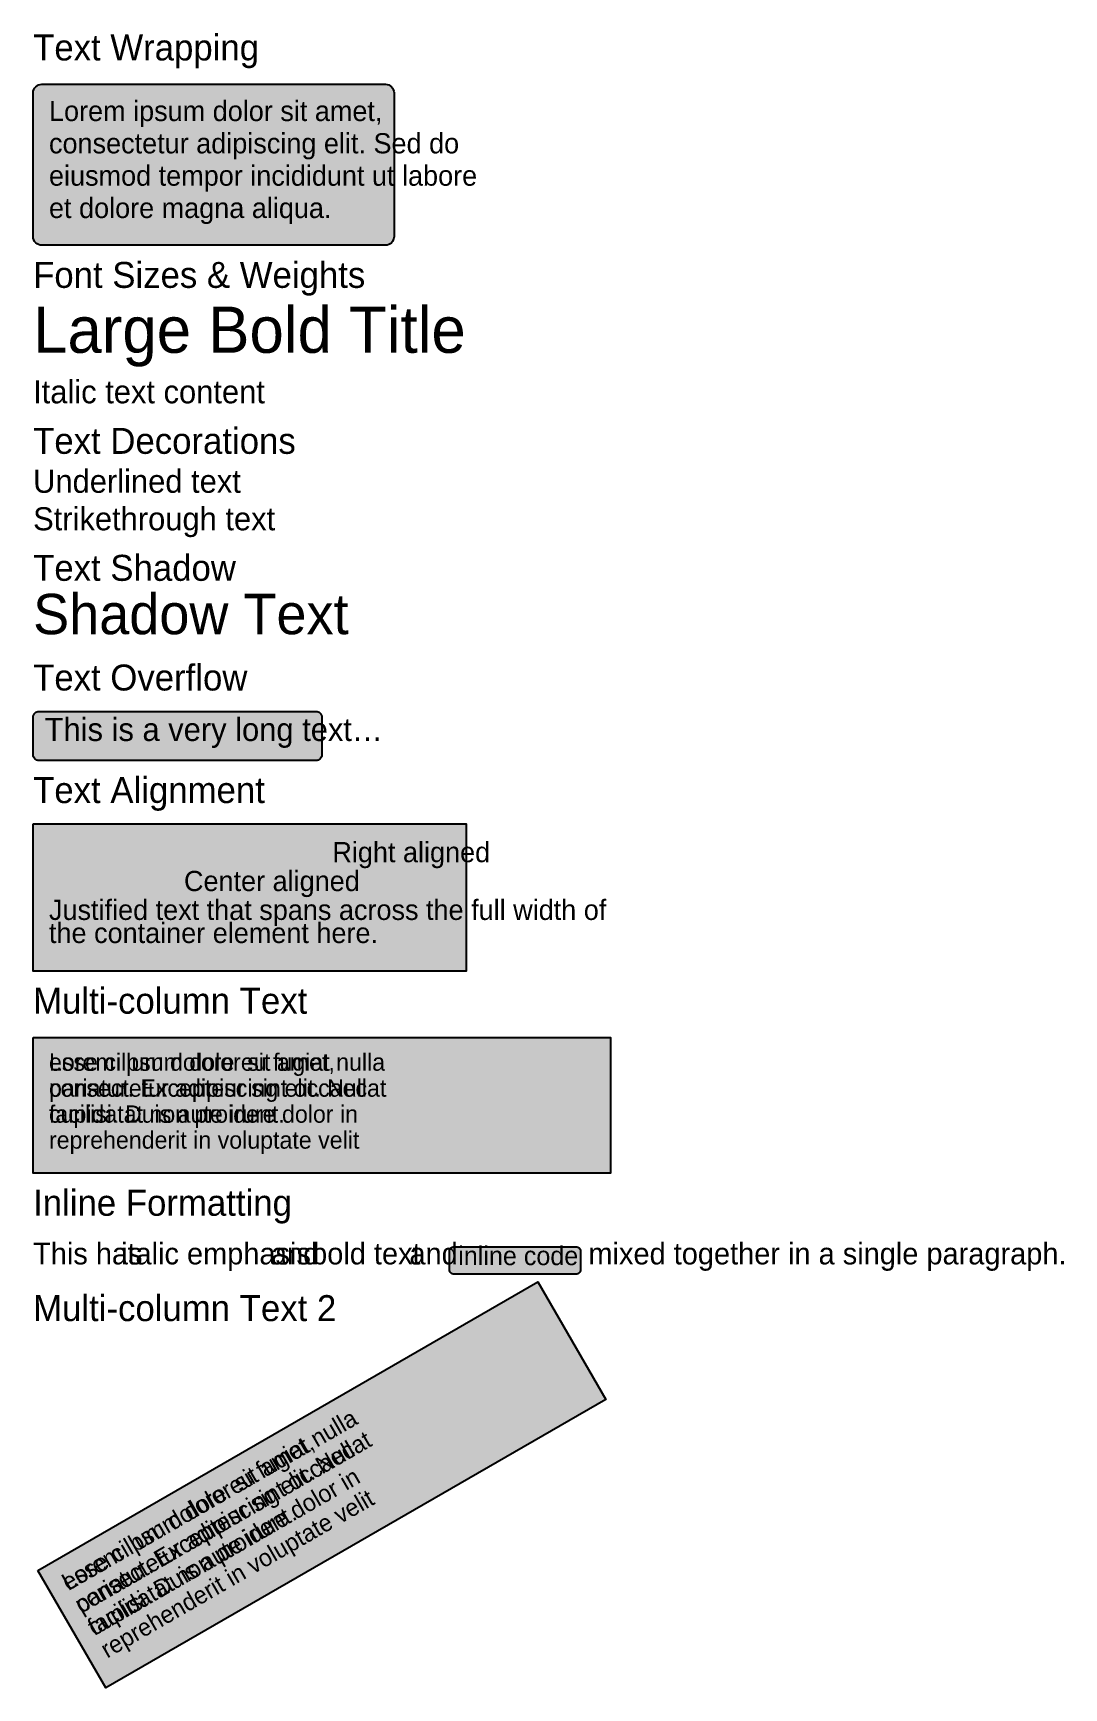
# Model space of a CAD drawing. Extents: x 0 to 714, y 0 to 1146.
import ezdxf

# ---------------------------------------------------------------- set-up
doc = ezdxf.new("R2010")
doc.units = 0

msp = doc.modelspace()

# ---------------------------------------------------------------- hatches: boundary and pattern name
at = {"true_color": 0xfff3e0}
msp.add_hatch(color=256, dxfattribs=at).paths.add_polyline_path([(6, 1111), (244, 1111), (244, 1111), (245.2, 1110.9), (246.3, 1110.5), (247.3, 1110), (248.2, 1109.2), (249, 1108.3), (249.5, 1107.3), (249.9, 1106.2), (250, 1105), (250, 1005.4), (250, 1005.4), (249.9, 1004.3), (249.5, 1003.1), (249, 1002.1), (248.2, 1001.2), (247.3, 1000.4), (246.3, 999.9), (245.2, 999.6), (244, 999.4), (6, 999.4), (6, 999.4), (4.8, 999.6), (3.7, 999.9), (2.7, 1000.4), (1.8, 1001.2), (1, 1002.1), (0.5, 1003.1), (0.1, 1004.3), (0, 1005.4), (0, 1105), (0, 1105), (0.1, 1106.2), (0.5, 1107.3), (1, 1108.3), (1.8, 1109.2), (2.7, 1110), (3.7, 1110.5), (4.8, 1110.9), (6, 1111)], flags=0)
at = {"true_color": 0xe8eaf6}
msp.add_hatch(color=256, dxfattribs=at).paths.add_polyline_path([(4, 676.4), (196, 676.4), (196, 676.4), (196.8, 676.4), (197.5, 676.1), (198.2, 675.8), (198.8, 675.3), (199.3, 674.7), (199.7, 674), (199.9, 673.2), (200, 672.4), (200, 646.4), (200, 646.4), (199.9, 645.7), (199.7, 644.9), (199.3, 644.2), (198.8, 643.6), (198.2, 643.1), (197.5, 642.7), (196.8, 642.5), (196, 642.4), (4, 642.4), (4, 642.4), (3.2, 642.5), (2.5, 642.7), (1.8, 643.1), (1.2, 643.6), (0.7, 644.2), (0.3, 644.9), (0.1, 645.7), (0, 646.4), (0, 672.4), (0, 672.4), (0.1, 673.2), (0.3, 674), (0.7, 674.7), (1.2, 675.3), (1.8, 675.8), (2.5, 676.1), (3.2, 676.4), (4, 676.4)], flags=0)
at = {"true_color": 0xe8f5e9}
msp.add_hatch(color=256, dxfattribs=at).paths.add_polyline_path([(0, 598.4), (300, 598.4), (300, 496.4), (0, 496.4)], flags=0)
at = {"true_color": 0xf5f5f5}
for points in [[(0, 450.4), (400, 450.4), (400, 356.4), (0, 356.4)], [(3.3, 81.1), (349.7, 281.1), (396.7, 199.7), (50.3, -0.3)]]:
    msp.add_hatch(color=256, dxfattribs=at).paths.add_polyline_path(points, flags=0)
at = {"true_color": 0x263238}
msp.add_hatch(color=256, dxfattribs=at).paths.add_polyline_path([(291.5, 305.4), (376.1, 305.4), (376.1, 305.4), (376.7, 305.4), (377.3, 305.2), (377.8, 304.9), (378.2, 304.6), (378.6, 304.1), (378.9, 303.6), (379.1, 303), (379.1, 302.4), (379.1, 289.4), (379.1, 289.4), (379.1, 288.9), (378.9, 288.3), (378.6, 287.8), (378.2, 287.3), (377.8, 286.9), (377.3, 286.7), (376.7, 286.5), (376.1, 286.4), (291.5, 286.4), (291.5, 286.4), (290.9, 286.5), (290.3, 286.7), (289.8, 286.9), (289.4, 287.3), (289, 287.8), (288.7, 288.3), (288.5, 288.9), (288.5, 289.4), (288.5, 302.4), (288.5, 302.4), (288.5, 303), (288.7, 303.6), (289, 304.1), (289.4, 304.6), (289.8, 304.9), (290.3, 305.2), (290.9, 305.4), (291.5, 305.4)], flags=0)

# ---------------------------------------------------------------- linework, layer by layer
at = {"true_color": 0xffcc80}
msp.add_lwpolyline([(6, 1111), (244, 1111), (244, 1111), (245.2, 1110.9), (246.3, 1110.5), (247.3, 1110), (248.2, 1109.2), (249, 1108.3), (249.5, 1107.3), (249.9, 1106.2), (250, 1105), (250, 1005.4), (250, 1005.4), (249.9, 1004.3), (249.5, 1003.1), (249, 1002.1), (248.2, 1001.2), (247.3, 1000.4), (246.3, 999.9), (245.2, 999.6), (244, 999.4), (6, 999.4), (6, 999.4), (4.8, 999.6), (3.7, 999.9), (2.7, 1000.4), (1.8, 1001.2), (1, 1002.1), (0.5, 1003.1), (0.1, 1004.3), (0, 1005.4), (0, 1105), (0, 1105), (0.1, 1106.2), (0.5, 1107.3), (1, 1108.3), (1.8, 1109.2), (2.7, 1110), (3.7, 1110.5), (4.8, 1110.9), (6, 1111)], close=True, dxfattribs=at)
at = {"true_color": 0xe8eaf6}
msp.add_lwpolyline([(4, 676.4), (196, 676.4), (196, 676.4), (196.8, 676.4), (197.5, 676.1), (198.2, 675.8), (198.8, 675.3), (199.3, 674.7), (199.7, 674), (199.9, 673.2), (200, 672.4), (200, 646.4), (200, 646.4), (199.9, 645.7), (199.7, 644.9), (199.3, 644.2), (198.8, 643.6), (198.2, 643.1), (197.5, 642.7), (196.8, 642.5), (196, 642.4), (4, 642.4), (4, 642.4), (3.2, 642.5), (2.5, 642.7), (1.8, 643.1), (1.2, 643.6), (0.7, 644.2), (0.3, 644.9), (0.1, 645.7), (0, 646.4), (0, 672.4), (0, 672.4), (0.1, 673.2), (0.3, 674), (0.7, 674.7), (1.2, 675.3), (1.8, 675.8), (2.5, 676.1), (3.2, 676.4), (4, 676.4)], close=True, dxfattribs=at)
at = {"true_color": 0xc8e6c9}
msp.add_lwpolyline([(0, 598.4), (300, 598.4), (300, 496.4), (0, 496.4)], close=True, dxfattribs=at)
at = {"true_color": 0xdddddd}
for points in [[(0, 450.4), (400, 450.4), (400, 356.4), (0, 356.4)], [(3.3, 81.1), (349.7, 281.1), (396.7, 199.7), (50.3, -0.3)]]:
    msp.add_lwpolyline(points, close=True, dxfattribs=at)
at = {"true_color": 0x263238}
msp.add_lwpolyline([(291.5, 305.4), (376.1, 305.4), (376.1, 305.4), (376.7, 305.4), (377.3, 305.2), (377.8, 304.9), (378.2, 304.6), (378.6, 304.1), (378.9, 303.6), (379.1, 303), (379.1, 302.4), (379.1, 289.4), (379.1, 289.4), (379.1, 288.9), (378.9, 288.3), (378.6, 287.8), (378.2, 287.3), (377.8, 286.9), (377.3, 286.7), (376.7, 286.5), (376.1, 286.4), (291.5, 286.4), (291.5, 286.4), (290.9, 286.5), (290.3, 286.7), (289.8, 286.9), (289.4, 287.3), (289, 287.8), (288.7, 288.3), (288.5, 288.9), (288.5, 289.4), (288.5, 302.4), (288.5, 302.4), (288.5, 303), (288.7, 303.6), (289, 304.1), (289.4, 304.6), (289.8, 304.9), (290.3, 305.2), (290.9, 305.4), (291.5, 305.4)], close=True, dxfattribs=at)

# ---------------------------------------------------------------- texts
at = {"true_color": 0x000000}
for s, height, p in [('Text Wrapping', 18, (0, 1127.5)), ('Font Sizes & Weights', 18, (0, 969.9)), ('Text Decorations', 18, (0, 854.9)), ('Text Shadow', 18, (0, 766.9)), ('Text Overflow', 18, (0, 690.9)), ('This is a very long text…', 16, (8, 655.9)), ('Text Alignment', 18, (0, 612.9)), ('Right aligned', 14, (207.3, 571.9)), ('Center aligned', 14, (104.5, 551.9)), ('Justified text that spans across the full width of', 14, (11, 531.9)), ('the container element here.', 14, (11, 515.9)), ('Multi-column Text', 18, (0, 466.9)), ('esse cillum dolore eu fugiat nulla', 12, (11, 427.4)), ('Lorem ipsum dolor sit amet,', 12, (11, 427.4)), ('consectetur adipiscing elit. Nulla', 12, (11, 409.4)), ('pariatur. Excepteur sint occaecat', 12, (11, 409.4)), ('facilisi. Duis aute irure dolor in', 12, (11, 391.4)), ('cupidatat non proident.', 12, (11, 391.4)), ('reprehenderit in voluptate velit', 12, (11, 373.4)), ('Inline Formatting', 18, (0, 326.9)), ('This has ', 15, (0, 293.2)), (' and ', 15, (159.2, 293.2)), (' and ', 15, (255.1, 293.2)), (' mixed together in a single paragraph.', 15, (379.1, 293.2)), ('Multi-column Text 2', 18, (0, 253.9))]:
    msp.add_text(s, height=height, dxfattribs=at).set_placement(p)
at = {"true_color": 0x333333}
for s, p in [('Lorem ipsum dolor sit amet,', (11, 1085.5)), ('consectetur adipiscing elit. Sed do', (11, 1063.1)), ('eiusmod tempor incididunt ut labore', (11, 1040.7)), ('et dolore magna aliqua.', (11, 1018.3))]:
    msp.add_text(s, height=14, dxfattribs=at).set_placement(p)
at = {"true_color": 0x1a237e}
msp.add_text('Large Bold Title', height=32, dxfattribs=at).set_placement((0, 924.9))
at = {"true_color": 0x4a148c}
msp.add_text('Italic text content', height=16, dxfattribs=at).set_placement((0, 889.9))
at = {"true_color": 0xb71c1c}
msp.add_text('Underlined text', height=16, dxfattribs=at).set_placement((0, 827.9))
at = {"true_color": 0x757575}
msp.add_text('Strikethrough text', height=16, dxfattribs=at).set_placement((0, 801.9))
at = {"true_color": 0x1e88e5}
msp.add_text('Shadow Text', height=28, dxfattribs=at).set_placement((0, 729.9))
at = {"true_color": 0xd32f2f}
msp.add_text('italic emphasis', height=15, dxfattribs=at).set_placement((60.9, 293.2))
at = {"true_color": 0x1565c0}
msp.add_text('bold text', height=15, dxfattribs=at).set_placement((192.6, 293.2))
at = {"true_color": 0x80cbc4}
msp.add_text('inline code', height=13, dxfattribs=at).set_placement((294.5, 292.7))
at = {"true_color": 0x000000}
for s, p in [('esse cillum dolore eu fugiat nulla', (24.3, 66.7)), ('Lorem ipsum dolor sit amet,', (24.3, 66.7)), ('pariatur. Excepteur sint occaecat', (33.3, 51.1)), ('consectetur adipiscing elit. Nulla', (33.3, 51.1)), ('facilisi. Duis aute irure dolor in', (42.3, 35.5)), ('reprehenderit in voluptate velit', (51.3, 20)), ('cupidatat non proident.', (42.3, 35.5))]:
    msp.add_text(s, height=12, rotation=30, dxfattribs=at).set_placement(p)

doc.saveas('drawing.dxf')
